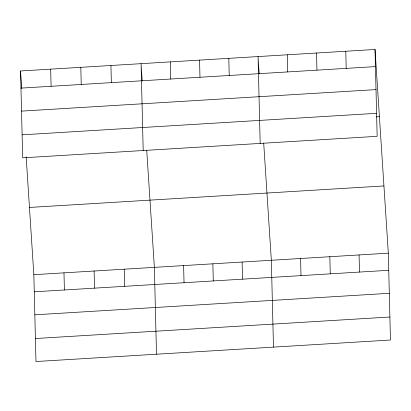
<?xml version="1.0" encoding="UTF-8"?>
<svg xmlns="http://www.w3.org/2000/svg" width="411" height="411" viewBox="0 0 411 411"><rect width="100%" height="100%" fill="white"/><g stroke="black" fill="none" stroke-linecap="round" stroke-linejoin="round"><path stroke-width="0.62" d="M375.027 49.469L377.154 136.324L22.672 157.834L20.55 70.98L375.027 49.469L388.328 253.166L390.45 340.02L35.973 361.531L33.846 274.676L26.16 156.915M20.971 88.113L375.449 66.603M21.531 111.119L376.008 89.608M22.112 134.829L376.589 113.318M376.24 116.878L379.42 116.688M29.458 207.452L383.941 185.942M33.846 274.676L388.328 253.166M34.267 291.805L388.744 270.294M34.827 314.816L389.309 293.305M35.408 338.525L389.89 317.009M259.182 73.852L258.051 56.564L260.173 143.424M263.703 143.126L271.347 260.261L273.474 347.12M142.201 80.952L141.071 63.664L143.198 150.524M146.722 150.226L154.372 267.361L156.493 354.22M20.55 70.98L21.68 88.262M359.08 254.938L359.502 272.072M345.785 51.241L346.206 68.375M329.838 256.711L330.259 273.844M316.542 53.019L316.958 70.147M300.595 258.488L301.011 275.622M287.294 54.791L287.715 71.925M242.105 262.038L242.521 279.172M228.809 58.341L229.225 75.475M212.862 263.811L213.278 280.944M199.561 60.114L199.982 77.247M183.614 265.588L184.036 282.717M170.318 61.891L170.735 79.025M124.24 269.19L124.661 286.323M110.944 65.493L111.36 82.626M94.109 271.019L94.53 288.152M80.813 67.322L81.229 84.455M63.977 272.847L64.399 289.981M50.681 69.151L51.098 86.284"/></g></svg>
